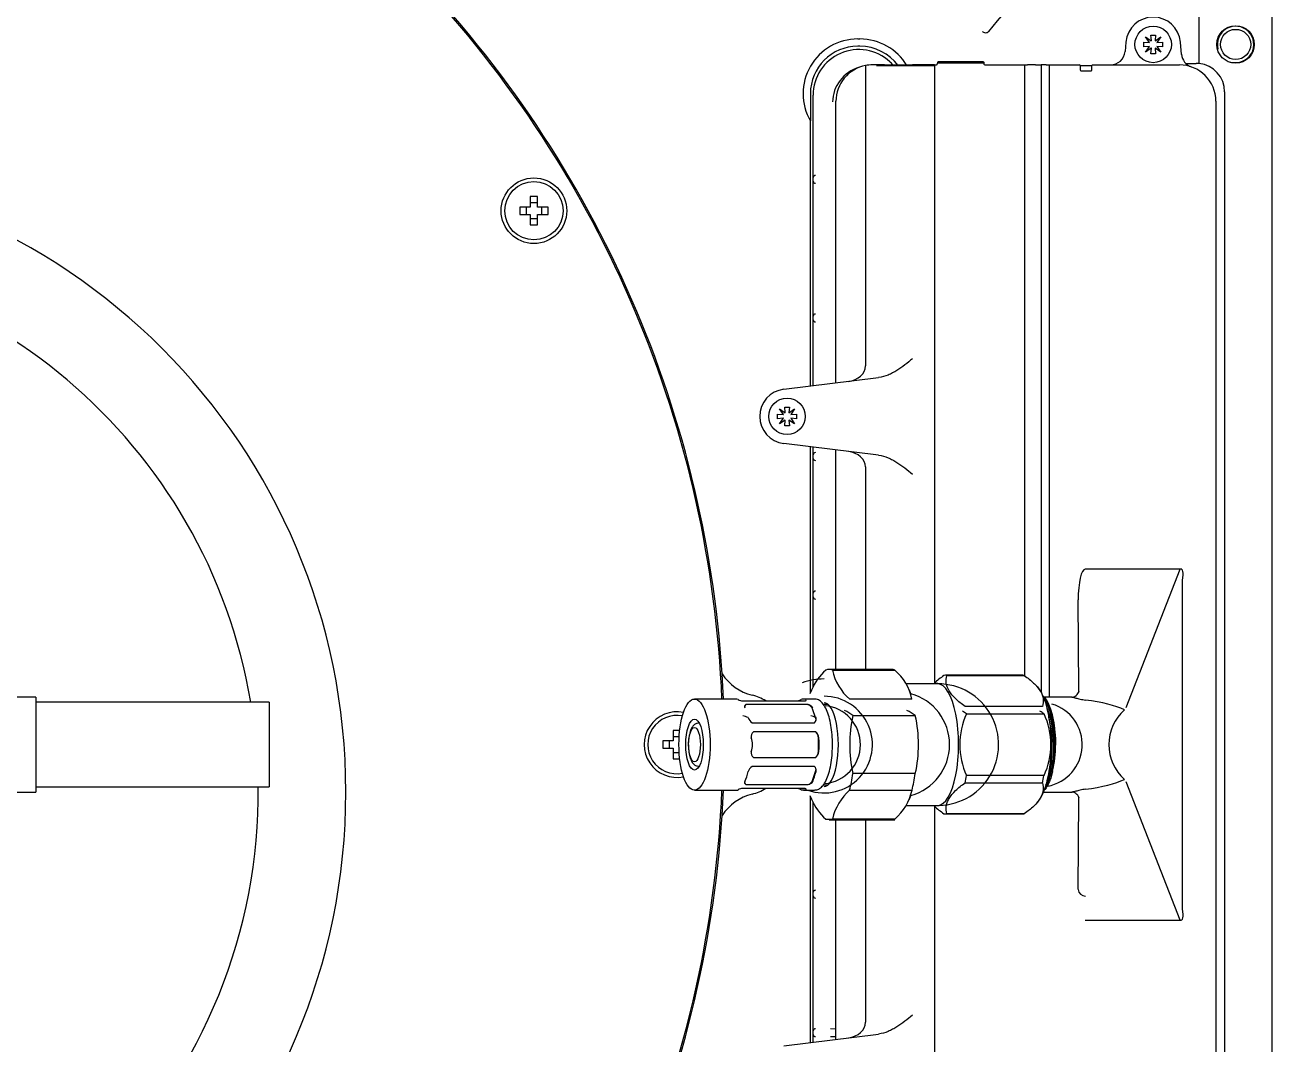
# Model space of a CAD drawing. Header units: millimetres. Extents: x -60 to 7633, y -2614 to 2146.
# Drawn here: x 6994.8 to 7165.8, y -2403.3 to -2263.6 of the extents above; entities that cross this region are included whole.
import ezdxf

# ---------------------------------------------------------------- set-up
doc = ezdxf.new("R2010")
doc.units = ezdxf.units.MM
doc.layers.get('0').update_dxf_attribs({"color": 250})

msp = doc.modelspace()

# ---------------------------------------------------------------- linework, layer by layer
at = {"linetype": 'Continuous'}
for p, q in [((7165.8, -2551.78), (7165.8, -2172.78)), ((7155.8, -2268.9), (7155.8, -2260.38)), ((7109, -2265.53), (7109.3, -2265.53)), ((7149, -2266.02), (7148.46, -2265.25)), ((7148.46, -2265.25), (7149.24, -2265.78)), ((7149.25, -2265.76), (7149.18, -2264.99)), ((7149.18, -2264.99), (7149.82, -2264.99)), ((7149.82, -2264.99), (7149.76, -2265.76)), ((7149.76, -2265.78), (7150.54, -2265.25)), ((7150.54, -2265.25), (7150, -2266.02)), ((7109.3, -2266.53), (7109, -2266.53)), ((7145.77, -2265.95), (7145.65, -2267.26)), ((7148.21, -2266.61), (7148.21, -2265.96)), ((7148.21, -2265.96), (7148.98, -2266.03)), ((7148.98, -2266.54), (7148.21, -2266.61)), ((7148.46, -2267.32), (7149, -2266.54)), ((7149.24, -2266.78), (7148.46, -2267.32)), ((7148.98, -2266.03), (7149, -2266.02)), ((7149, -2266.54), (7148.98, -2266.54)), ((7149.18, -2267.58), (7149.25, -2266.8)), ((7149.24, -2265.78), (7149.25, -2265.76)), ((7149.25, -2266.8), (7149.24, -2266.78)), ((7149.76, -2265.76), (7149.76, -2265.78)), ((7150.54, -2267.32), (7149.76, -2266.78)), ((7149.76, -2266.78), (7149.76, -2266.8)), ((7149.76, -2266.8), (7149.82, -2267.58)), ((7150, -2266.02), (7150.02, -2266.03)), ((7150.02, -2266.54), (7150, -2266.54)), ((7150, -2266.54), (7150.54, -2267.32)), ((7150.02, -2266.03), (7150.8, -2265.96)), ((7150.8, -2266.61), (7150.02, -2266.54)), ((7150.8, -2265.96), (7150.8, -2266.61)), ((7153.38, -2267.64), (7153.24, -2265.95)), ((7110.07, -2269.17), (7110.07, -2310.35)), ((7112.68, -2269.08), (7111, -2269.08)), ((7111.58, -2269.17), (7119.5, -2269.17)), ((7112.68, -2269.08), (7116.51, -2269.08)), ((7119.5, -2269.08), (7116.51, -2269.08)), ((7119.5, -2269.08), (7119.8, -2269.08)), ((7119.5, -2269.08), (7119.5, -2353.87)), ((7119.9, -2268.88), (7119.9, -2268.98)), ((7119.91, -2268.77), (7119.91, -2268.85)), ((7120, -2268.78), (7126.2, -2268.78)), ((7126.21, -2268.67), (7120.01, -2268.67)), ((7126.3, -2268.88), (7126.3, -2268.98)), ((7126.31, -2269.01), (7126.31, -2268.77)), ((7126.4, -2269.08), (7131.92, -2269.08)), ((7131.92, -2352.88), (7131.92, -2269.08)), ((7131.92, -2269.08), (7132.28, -2269.08)), ((7133.38, -2269.08), (7132.28, -2269.08)), ((7133.38, -2269.08), (7134.16, -2269.08)), ((7134.16, -2269.08), (7134.16, -2355.12)), ((7134.83, -2269.08), (7134.16, -2269.08)), ((7134.83, -2269.08), (7135.26, -2269.08)), ((7135.26, -2269.08), (7139.4, -2269.08)), ((7135.26, -2269.08), (7135.26, -2355.78)), ((7139.5, -2269.17), (7141.1, -2269.17)), ((7141.2, -2269.08), (7153.1, -2269.08)), ((7149.82, -2267.58), (7149.18, -2267.58)), ((7153.97, -2268.88), (7155.4, -2268.88)), ((7139.5, -2269.18), (7139.5, -2269.78)), ((7139.6, -2269.88), (7141, -2269.88)), ((7141.1, -2269.78), (7141.1, -2269.18)), ((7102.5, -2273.03), (7102.5, -2276.77)), ((7102.88, -2284.53), (7102.88, -2273.23)), ((7106, -2312.68), (7106, -2274.08)), ((7158.1, -2274.08), (7158.1, -2450.48)), ((7159.3, -2272.78), (7159.3, -2451.78)), ((7102.5, -2313.11), (7102.5, -2276.77)), ((7102.88, -2284.56), (7102.88, -2284.53)), ((7102.88, -2285), (7102.88, -2284.56)), ((7102.88, -2285.03), (7102.88, -2285)), ((7102.88, -2303.53), (7102.88, -2285.03)), ((7065.09, -2287.13), (7064.09, -2287.13)), ((7064.09, -2287.13), (7064.09, -2288.58)), ((7065.09, -2288.58), (7065.09, -2287.13)), ((7062.64, -2288.58), (7062.64, -2289.58)), ((7064.09, -2288.58), (7062.64, -2288.58)), ((7062.64, -2289.58), (7064.09, -2289.58)), ((7063.51, -2288.58), (7063.51, -2289.58)), ((7065.09, -2288), (7064.09, -2288)), ((7064.09, -2289.58), (7064.09, -2291.03)), ((7066.54, -2288.58), (7065.09, -2288.58)), ((7065.09, -2289.58), (7066.54, -2289.58)), ((7065.09, -2291.03), (7065.09, -2289.58)), ((7065.66, -2289.58), (7065.66, -2288.58)), ((7066.54, -2289.58), (7066.54, -2288.58)), ((7064.09, -2290.16), (7065.09, -2290.16)), ((7064.09, -2291.03), (7065.09, -2291.03)), ((7102.88, -2303.56), (7102.88, -2303.53)), ((7102.88, -2304), (7102.88, -2303.56)), ((7102.88, -2304.03), (7102.88, -2304)), ((7102.88, -2313.06), (7102.88, -2304.03)), ((7098.84, -2313.56), (7111.86, -2311.96)), ((7098.01, -2317.61), (7098.01, -2316.96)), ((7098.01, -2316.96), (7098.78, -2317.03)), ((7098.8, -2317.02), (7098.26, -2316.25)), ((7098.26, -2316.25), (7099.04, -2316.78)), ((7098.78, -2317.03), (7098.8, -2317.02)), ((7099.05, -2316.76), (7098.98, -2315.99)), ((7098.98, -2315.99), (7099.62, -2315.99)), ((7099.04, -2316.78), (7099.05, -2316.76)), ((7099.62, -2315.99), (7099.56, -2316.76)), ((7099.56, -2316.78), (7100.34, -2316.25)), ((7099.56, -2316.76), (7099.56, -2316.78)), ((7100.34, -2316.25), (7099.8, -2317.02)), ((7099.8, -2317.02), (7099.82, -2317.03)), ((7099.82, -2317.03), (7100.6, -2316.96)), ((7100.6, -2316.96), (7100.6, -2317.61)), ((7098.78, -2317.54), (7098.01, -2317.61)), ((7098.26, -2318.32), (7098.8, -2317.54)), ((7099.04, -2317.78), (7098.26, -2318.32)), ((7098.8, -2317.54), (7098.78, -2317.54)), ((7098.98, -2318.58), (7099.05, -2317.8)), ((7099.62, -2318.58), (7098.98, -2318.58)), ((7099.05, -2317.8), (7099.04, -2317.78)), ((7100.34, -2318.32), (7099.56, -2317.78)), ((7099.56, -2317.78), (7099.56, -2317.8)), ((7099.56, -2317.8), (7099.62, -2318.58)), ((7099.82, -2317.54), (7099.8, -2317.54)), ((7099.8, -2317.54), (7100.34, -2318.32)), ((7100.6, -2317.61), (7099.82, -2317.54)), ((7111.86, -2322.6), (7098.84, -2321)), ((7102.5, -2355.13), (7102.5, -2321.45)), ((7102.88, -2322.53), (7102.88, -2321.5)), ((7106, -2351.98), (7106, -2321.88)), ((7102.88, -2322.56), (7102.88, -2322.53)), ((7102.88, -2323), (7102.88, -2322.56)), ((7102.88, -2323.03), (7102.88, -2323)), ((7102.88, -2341.53), (7102.88, -2323.03)), ((7110.07, -2324.21), (7110.07, -2351.98)), ((7153.21, -2338.21), (7140.19, -2338.21)), ((7145.78, -2357.2), (7153.21, -2338.21)), ((7153.53, -2384.8), (7153.53, -2339.76)), ((7102.88, -2341.56), (7102.88, -2341.53)), ((7102.88, -2342), (7102.88, -2341.56)), ((7102.88, -2342.03), (7102.88, -2342)), ((7102.88, -2354.4), (7102.88, -2342.03)), ((7139.32, -2354.79), (7139.22, -2342.44)), ((7113.63, -2351.98), (7105.08, -2351.98)), ((7105.52, -2352.06), (7114.07, -2352.06)), ((7131.62, -2352.78), (7121.01, -2352.78)), ((7121.2, -2352.8), (7131.82, -2352.8)), ((7118.56, -2353.95), (7115.57, -2353.95)), ((7119.97, -2353.95), (7118.56, -2353.95)), ((7133.7, -2354.46), (7133.52, -2354.25)), ((6996.3, -2355.78), (6993.3, -2355.78)), ((6996.3, -2355.78), (6996.3, -2368.78)), ((7092.25, -2356.03), (7086.61, -2356.03)), ((7093.23, -2356.28), (7101.78, -2356.28)), ((7103.06, -2356.03), (7101.55, -2356.03)), ((7102.64, -2354.81), (7102.43, -2355.3)), ((7116.43, -2356.04), (7107.88, -2356.04)), ((7116.27, -2355.3), (7116.07, -2354.81)), ((7134.62, -2355.83), (7134.56, -2355.76)), ((7138.38, -2355.78), (7134.58, -2355.78)), ((7028.3, -2356.48), (6996.3, -2356.48)), ((7028.3, -2356.48), (7028.3, -2368.08)), ((7102.21, -2356.8), (7093.65, -2356.8)), ((7103.24, -2358.71), (7102.78, -2357.37)), ((7104.95, -2356.78), (7104.26, -2356.78)), ((7134.33, -2357.04), (7123.72, -2357.04)), ((7123.91, -2358.04), (7134.53, -2358.04)), ((7087.26, -2359.34), (7086.98, -2359.38)), ((7094.5, -2359.28), (7103.05, -2359.28)), ((7108.33, -2358.3), (7116.88, -2358.3)), ((7084.58, -2360.33), (7083.7, -2360.33)), ((7083.7, -2360.33), (7083.7, -2361.78)), ((7084.51, -2361.2), (7083.7, -2361.2)), ((7103.23, -2360.53), (7094.68, -2360.53)), ((7103.61, -2363.23), (7103.61, -2361.33)), ((7082.25, -2361.78), (7082.25, -2362.78)), ((7083.7, -2361.78), (7082.25, -2361.78)), ((7082.25, -2362.78), (7083.7, -2362.78)), ((7083.12, -2361.78), (7083.12, -2362.78)), ((7083.7, -2362.78), (7083.7, -2364.23)), ((7083.7, -2363.36), (7084.51, -2363.36)), ((7083.7, -2364.23), (7084.58, -2364.23)), ((7094.68, -2364.03), (7103.23, -2364.03)), ((7086.98, -2365.18), (7087.26, -2365.22)), ((7103.05, -2365.29), (7094.5, -2365.29)), ((7102.78, -2367.2), (7103.24, -2365.85)), ((7116.88, -2366.26), (7108.33, -2366.26)), ((7134.53, -2366.52), (7123.91, -2366.52)), ((7135.54, -2365.98), (7135.54, -2365.98)), ((7135.7, -2365.95), (7135.7, -2365.95)), ((6996.3, -2368.08), (7028.3, -2368.08)), ((7101.78, -2368.28), (7093.23, -2368.28)), ((7093.65, -2367.76), (7102.21, -2367.76)), ((7104.29, -2367.78), (7104.95, -2367.78)), ((7123.72, -2367.52), (7134.33, -2367.52)), ((7134.8, -2367.86), (7134.98, -2367.44)), ((7153.21, -2386.36), (7145.78, -2367.36)), ((6993.3, -2368.78), (6996.3, -2368.78)), ((7086.61, -2368.53), (7092.25, -2368.53)), ((7101.55, -2368.53), (7103.06, -2368.53)), ((7102.43, -2369.27), (7102.64, -2369.76)), ((7102.5, -2403.11), (7102.5, -2369.43)), ((7107.88, -2368.52), (7116.43, -2368.52)), ((7116.07, -2369.76), (7116.27, -2369.27)), ((7134.48, -2368.78), (7138.37, -2368.78)), ((7139.22, -2382.12), (7139.32, -2369.77)), ((7102.88, -2382.53), (7102.88, -2370.19)), ((7115.57, -2370.61), (7118.56, -2370.61)), ((7118.56, -2370.61), (7119.97, -2370.61)), ((7119.5, -2370.68), (7119.5, -2455.48)), ((7131.82, -2371.76), (7121.2, -2371.76)), ((7133.54, -2370.29), (7133.7, -2370.11)), ((7105.08, -2372.58), (7113.63, -2372.58)), ((7114.07, -2372.5), (7105.52, -2372.5)), ((7106, -2402.68), (7106, -2372.58)), ((7110.07, -2372.58), (7110.07, -2400.35)), ((7121.01, -2371.78), (7131.62, -2371.78)), ((7102.88, -2382.56), (7102.88, -2382.53)), ((7102.88, -2383), (7102.88, -2382.56)), ((7102.88, -2383.03), (7102.88, -2383)), ((7102.88, -2401.53), (7102.88, -2383.03)), ((7140.19, -2386.36), (7153.21, -2386.36)), ((7098.84, -2403.56), (7111.86, -2401.96)), ((7102.88, -2401.56), (7102.88, -2401.53)), ((7102.88, -2402), (7102.88, -2401.56)), ((7102.88, -2402.03), (7102.88, -2402)), ((7102.88, -2403.06), (7102.88, -2402.03)), ((7105.89, -2401.28), (7105.27, -2401.24)), ((7105.27, -2402.32), (7105.89, -2402.29))]:
    msp.add_line(p, q, dxfattribs=at)
for centre, radius in [((7149.5, -2266.28), 2.5), ((7160.8, -2266.28), 2.57), ((7160.8, -2266.28), 2.07), ((7064.59, -2289.08), 4.5), ((7064.59, -2289.08), 4), ((7099.3, -2317.28), 2.5)]:
    msp.add_circle(centre, radius, dxfattribs=at)
for centre, radius, start, end in [((7148.35, -2280.15), 26.51, 111.6021, 143.8725), ((6937.8, -2362.28), 152.7, 2.3458, 43.4422), ((6937.8, -2362.28), 152.9, 2.3427, 43.3713), ((7149.5, -2266.28), 3.75, 5, 175), ((7160.8, -2266.28), 2.5, 255, 195), ((7109, -2273.03), 7.5, 90, 209.9264), ((7109.3, -2273.03), 7.5, 31.0243, 90), ((7109, -2273.03), 6.5, 90, 180), ((7109.13, -2273.23), 6.25, 47.1974, 180), ((7109.3, -2273.03), 6.5, 36.4908, 90), ((7143.66, -2267.08), 2, 270, 355), ((7111, -2274.08), 5, 100.7552, 180), ((7111, -2274.08), 5, 90, 100.7552), ((7109.13, -2273.23), 6.25, 41.4005, 47.1974), ((7119.8, -2268.98), 0.1, 270, 0), ((7120, -2268.88), 0.1, 90, 180), ((7120.01, -2268.77), 0.1, 90, 180), ((7126.2, -2268.88), 0.1, 0, 90), ((7126.21, -2268.77), 0.1, 0, 90), ((7126.4, -2268.98), 0.1, 180, 270), ((7139.4, -2269.18), 0.1, 0, 90), ((7141.2, -2269.18), 0.1, 90, 180), ((7153.1, -2274.08), 5, 0, 90), ((7155.38, -2267.46), 2, 185, 251.0326), ((7155.4, -2272.78), 3.9, 84.1132, 90), ((7155.4, -2272.78), 3.9, 0, 84.1132), ((7139.6, -2269.78), 0.1, 180, 270), ((7141, -2269.78), 0.1, 270, 0), ((6952.8, -2368.78), 86, 270, 90), ((6952.8, -2368.78), 74, 9.5679, 90), ((7099.3, -2317.28), 3.75, 97, 263), ((7096.22, -2348.71), 7, 213.6483, 255.8631), ((7109.27, -2357.5), 7.14, 130.4632, 157.9637), ((7112.52, -2350.61), 7.14, 191.7479, 229.5368), ((7109.44, -2357.5), 7.14, 11.7479, 49.5368), ((7093.75, -2353.08), 3.25, 248.7731, 260.6767), ((7092.8, -2362.28), 7, 58.9973, 75.8631), ((7100.05, -2353.08), 3.25, 279.3233, 291.2269), ((7138.35, -2354.83), 0.95, 271.9538, 321.6404), ((7084.2, -2362.28), 4.5, 78.4978, 281.5022), ((7133.07, -2362.28), 10.09, 155.1388, 204.8612), ((7125.38, -2362.28), 10.09, 335.1388, 24.8612), ((7084.2, -2362.28), 4, 79.196, 280.804), ((7095.13, -2358.25), 1.2, 196.1674, 238.4294), ((7102.62, -2358.75), 0.68, 309.6115, 14.277), ((7126.42, -2362.28), 18.53, 167.5939, 192.4061), ((7098.79, -2362.28), 18.53, 347.5939, 12.4061), ((7095.34, -2361.25), 0.975, 132.3355, 184.6544), ((7102.6, -2361.4), 1.07, 3.451, 53.7898), ((7119.08, -2362.18), 16.89, 347.0103, 359.4731), ((7119.79, -2362.23), 16.34, 346.8467, 359.6365), ((7095.35, -2363.3), 0.992, 175.8094, 227.2008), ((7102.59, -2363.16), 1.08, 306.322, 356.4372), ((7095.15, -2366.33), 1.23, 122.0182, 163.385), ((7102.62, -2365.81), 0.678, 345.6488, 50.4627), ((6952.8, -2368.78), 74, 270, 0.542), ((7093.82, -2371.73), 3.5, 99.7595, 110.7908), ((7092.8, -2362.28), 7, 284.1369, 301.0027), ((7099.99, -2371.73), 3.5, 69.2092, 80.2405), ((6937.8, -2362.28), 152.7, 316.5578, 357.6542), ((6937.8, -2362.28), 152.9, 316.6287, 357.6573), ((7096.22, -2375.86), 7, 104.1369, 146.3517), ((7109.6, -2366.87), 7.51, 202.4784, 228.5814), ((7112.85, -2374.15), 7.51, 131.4186, 167.2967), ((7109.11, -2366.87), 7.51, 311.4186, 347.2967), ((7138.36, -2369.68), 0.894, 40.655, 89.6455)]:
    msp.add_arc(centre, radius, start, end, dxfattribs=at)
for centre, major_axis, ratio, start_param, end_param in [((7110.86, -2274.17), (5.31, 0), 0.942018, 1.885581, 3.141593), ((7103.18, -2284.53), (0.3, 0), 0.965547, 1.570796, 3.141593), ((7103.18, -2285.03), (-0.3, 0), 0.965547, 0, 1.570796), ((7103.18, -2303.53), (0.3, 0), 0.965547, 1.570796, 3.141593), ((7103.18, -2304.03), (-0.3, 0), 0.965547, 0, 1.570796), ((7107.46, -2310.49), (2.6, 0.32), 0.76367, 4.712389, 6.189692), ((7107.46, -2324.08), (2.6, -0.32), 0.76367, 0.093493, 1.570796), ((7103.18, -2322.53), (0.3, 0), 0.965547, 1.570796, 3.141593), ((7103.18, -2323.03), (-0.3, 0), 0.965547, 0, 1.570796), ((7140.22, -2342.52), (0.04, -4.31), 0.232023, 3.138153, 4.693131), ((7151.69, -2342.52), (-1.68, -4.31), 0.216317, 2.347284, 3.296201), ((7103.18, -2341.53), (0.3, 0), 0.965547, 1.570796, 3.141593), ((7103.18, -2342.03), (-0.3, 0), 0.965547, 0, 1.570796), ((7105.08, -2362.28), (0, -10.3), 0.34202, 3.014722, 3.268463), ((7113.63, -2362.28), (0, -10.3), 0.34202, 3.014722, 3.141593), ((7121.01, -2362.28), (0, -9.5), 0.34202, 3.080949, 3.202237), ((7131.62, -2362.28), (0, -9.5), 0.34202, 3.080949, 3.141593), ((7104.37, -2362.28), (0, 9), 1, 0, 0.340574), ((7119.97, -2362.28), (0, 8.4), 1, 0, 0.044404), ((7119.97, -2362.28), (0, 8.34), 1, 3.097189, 6.283185), ((7119.97, -2362.28), (0, -8.33), 0.34202, 0, 3.141593), ((7132.66, -2362.28), (0, -8.4), 0.34202, 0.372527, 2.769066), ((7092.25, -2362.28), (0, -6.25), 0.34202, 2.989001, 3.141593), ((7101.55, -2362.28), (0, -6.25), 0.34202, 2.989001, 3.294184), ((7104.37, -2362.28), (0, 6.63), 1, 2.801018, 6.283185), ((7114.33, -2362.28), (0, 7.25), 1, 3.412524, 6.012254), ((7133.76, -2362.28), (0, -6.93), 0.34202, 1.56283, 2.837846), ((7133.79, -2362.28), (0, -6.7), 0.34202, 0.990964, 2.735563), ((7138.32, -2354.79), (-0.936, 0.351), 0.998765, 2.813811, 3.500506), ((7123.83, -2362.28), (23.62, 2.82), 0.248008, 0.3744, 0.775306), ((7094.41, -2357.37), (0.946, -0.324), 0.664463, 2.689661, 3.141593), ((7101.84, -2357.37), (0.946, -0.324), 0.664463, 0.475363, 1.402659), ((7104.37, -2362.28), (0, -5.75), 0.34202, 0, 3.141593), ((7104, -2362.28), (0, 5.36), 1, 3.226145, 6.187155), ((7105.08, -2362.28), (0, 5.14), 1, -0.684655, -0.422411), ((7113.63, -2362.28), (0, 5.14), 1, -0.684655, -0.422411), ((7121.01, -2362.28), (0, 5.14), 1, -0.600742, -0.477339), ((7131.62, -2362.28), (0, 5.14), 1, -0.600742, -0.477339), ((7133.79, -2362.28), (0, -6.86), 0.34202, 1.56283, 2.575375), ((7133.97, -2362.28), (0, 5.8), 1, 3.326695, 5.99461), ((7150.14, -2362.28), (6.73, 0), 0.966019, 2.318817, 3.964368), ((7092.25, -2362.28), (0, 4.08), 1, -0.436354, -0.245774), ((7101.55, -2362.28), (0, 4.08), 1, -0.436354, -0.245774), ((7102.3, -2358.71), (-0.946, 0.324), 0.664463, 3.141593, 3.616956), ((7092.25, -2362.28), (0, 2.32), 1, 4.289832, 5.134946), ((7102.67, -2361.33), (0, -1), 0.939693, 1.570796, 2.498092), ((7101.55, -2362.28), (0, -6.25), 0.34202, 1.418205, 1.723388), ((7136.04, -2362.34), (-0.1, 0.0015), 0.041871, 0.87327, 3.390231), ((7102.67, -2363.23), (0, -1), 0.939693, 0.643501, 1.570796), ((7092.25, -2362.28), (0, -6.25), 0.34202, 0.632807, 0.93799), ((7101.55, -2362.28), (0, -6.25), 0.34202, 0.632807, 0.93799), ((7102.3, -2365.85), (-0.946, -0.324), 0.664463, 2.666229, 3.141593), ((7105.08, -2362.28), (0, -10.3), 0.34202, 0.920327, 1.174068), ((7113.63, -2362.28), (0, -10.3), 0.34202, 0.920327, 1.174068), ((7121.01, -2362.28), (0, -9.5), 0.34202, 0.986554, 1.107842), ((7131.62, -2362.28), (0, -9.5), 0.34202, 0.986554, 1.107842), ((7094.41, -2367.2), (0.946, 0.324), 0.664463, 3.141593, 3.593525), ((7101.84, -2367.2), (0.946, 0.324), 0.664463, 4.880527, 5.807822), ((7123.83, -2362.28), (23.62, -2.82), 0.248008, -0.775306, -0.3744), ((7092.25, -2362.28), (0, 6.25), 1, 3.141593, 3.194142), ((7101.55, -2362.28), (0, 6.19), 1, 3.089043, 3.194142), ((7138.32, -2369.77), (-0.936, -0.351), 0.998765, 2.78268, 3.543902), ((7121.01, -2362.28), (0, 9.48), 1, 3.120829, 3.162357), ((7105.08, -2362.28), (0, 10.23), 1, 3.097994, 3.185192), ((7113.63, -2362.28), (0, 10.3), 1, 3.141593, 3.185192), ((7131.62, -2362.28), (0, 9.5), 1, 3.141593, 3.162357), ((7103.18, -2382.53), (0.3, 0), 0.965547, 1.570796, 3.141593), ((7103.18, -2383.03), (-0.3, 0), 0.965547, 0, 1.570796), ((7140.22, -2382.05), (0, 1), 1, 1.645477, 3.134252), ((7151.69, -2382.05), (-1.68, 4.31), 0.216317, 2.986984, 3.935902), ((7107.46, -2400.49), (2.6, 0.32), 0.76367, 4.712389, 6.189692), ((7103.18, -2401.53), (0.3, 0), 0.965547, 1.570796, 3.141593), ((7103.18, -2402.03), (-0.3, 0), 0.965547, 0, 1.570796)]:
    msp.add_ellipse(centre, major_axis=major_axis, ratio=ratio, start_param=start_param, end_param=end_param, dxfattribs=at)
for major_axis in [(0, 6.25), (0, -3.5), (0, 2.35)]:
    msp.add_ellipse((7086.61, -2362.28), major_axis=major_axis, ratio=0.34202, dxfattribs=at)
for points, knots in [([(7126.93, -2264.52), (7126.89, -2264.58), (7126.83, -2264.64), (7126.68, -2264.7), (7126.61, -2264.72), (7126.37, -2264.71), (7126.22, -2264.63), (7126.12, -2264.5)], [0, 0, 0, 0, 0.25, 0.25, 0.5, 0.5, 1, 1, 1, 1]), ([(7116.51, -2309.38), (7115.81, -2309.94), (7115.12, -2310.51), (7114.17, -2311.1), (7113.97, -2311.21), (7113.57, -2311.42), (7113.37, -2311.52), (7112.74, -2311.78), (7112.31, -2311.91), (7111.86, -2311.96)], [0, 0, 0, 0, 0.5, 0.5, 0.625, 0.625, 0.75, 0.75, 1, 1, 1, 1]), ([(7111.86, -2322.6), (7112.31, -2322.66), (7112.74, -2322.78), (7113.37, -2323.04), (7113.57, -2323.14), (7113.97, -2323.35), (7114.17, -2323.46), (7115.12, -2324.06), (7115.81, -2324.62), (7116.51, -2325.19)], [0, 0, 0, 0, 0.25, 0.25, 0.375, 0.375, 0.5, 0.5, 1, 1, 1, 1]), ([(7120.81, -2352.8), (7120.33, -2353.14), (7119.89, -2353.48), (7119.5, -2353.84), (7119.49, -2353.86), (7119.48, -2353.87)], [0, 0, 0, 0, 0.25, 0.25, 0.2585828, 0.2585828, 0.2585828, 0.2585828]), ([(7123.72, -2357.04), (7123.23, -2356.71), (7122.8, -2356.36), (7122.24, -2355.83), (7122.07, -2355.65), (7121.76, -2355.29), (7121.63, -2355.11), (7121.3, -2354.55), (7121.18, -2354.19), (7121.09, -2353.49), (7121.12, -2353.14), (7121.2, -2352.8)], [0, 0, 0, 0, 0.25, 0.25, 0.375, 0.375, 0.5, 0.5, 0.75, 0.75, 1, 1, 1, 1]), ([(7131.82, -2352.8), (7132.3, -2353.14), (7132.74, -2353.48), (7133.3, -2354.01), (7133.47, -2354.19), (7133.77, -2354.55), (7133.91, -2354.74), (7134.24, -2355.29), (7134.36, -2355.65), (7134.45, -2356.36), (7134.42, -2356.7), (7134.33, -2357.04)], [0, 0, 0, 0, 0.25, 0.25, 0.375, 0.375, 0.5, 0.5, 0.75, 0.75, 1, 1, 1, 1]), ([(7101.78, -2356.28), (7101.82, -2356.27), (7101.85, -2356.25), (7101.91, -2356.22), (7101.92, -2356.21), (7101.94, -2356.18), (7101.94, -2356.17), (7101.94, -2356.17)], [0, 0, 0, 0, 0.25, 0.25, 0.5, 0.5, 0.625951, 0.625951, 0.625951, 0.625951]), ([(7105.52, -2362.28), (7105.52, -2362.02), (7105.51, -2361.38), (7105.42, -2360.24), (7105.21, -2359.02), (7104.91, -2357.93), (7104.51, -2357.04), (7104.05, -2356.43), (7103.53, -2356.07), (7103.21, -2356.06), (7103.05, -2356.06)], [0, 0, 0, 0, 0.0743, 0.216223, 0.358768, 0.502375, 0.648164, 0.798105, 0.916723, 1, 1, 1, 1]), ([(7135.97, -2362.34), (7135.97, -2361.15), (7135.85, -2359.94), (7135.43, -2357.84), (7135.13, -2356.94), (7134.66, -2356.11), (7134.55, -2355.95), (7134.43, -2355.8)], [0, 0, 0, 0, 0.125, 0.125, 0.25, 0.25, 0.2872827, 0.2872827, 0.2872827, 0.2872827]), ([(7134.52, -2355.72), (7134.66, -2355.87), (7134.79, -2356.06), (7135.28, -2356.93), (7135.58, -2357.83), (7136, -2359.93), (7136.12, -2361.13), (7136.13, -2362.34)], [0.7068493, 0.7068493, 0.7068493, 0.7068493, 0.75, 0.75, 0.875, 0.875, 1, 1, 1, 1]), ([(7138.36, -2355.78), (7138.36, -2355.78), (7138.36, -2355.78), (7138.39, -2355.78), (7138.42, -2355.79), (7138.56, -2355.81), (7138.7, -2355.85), (7139.05, -2355.93), (7139.25, -2355.98), (7139.59, -2356.06), (7139.71, -2356.09), (7139.96, -2356.13), (7140.08, -2356.15), (7140.21, -2356.17)], [0.1069962, 0.1069962, 0.1069962, 0.1069962, 0.125, 0.125, 0.25, 0.25, 0.5, 0.5, 0.75, 0.75, 0.875, 0.875, 1, 1, 1, 1]), ([(7139.3, -2354.98), (7139.3, -2354.98), (7139.3, -2355), (7139.28, -2355.07), (7139.26, -2355.12), (7139.26, -2355.14)], [0.3006557, 0.3006557, 0.3006557, 0.3006557, 0.6602987, 0.9115641, 1, 1, 1, 1]), ([(7093.65, -2356.8), (7093.61, -2356.83), (7093.57, -2356.85), (7093.52, -2356.91), (7093.5, -2356.95), (7093.46, -2357.06), (7093.47, -2357.15), (7093.52, -2357.24)], [0, 0, 0, 0, 0.25, 0.25, 0.5, 0.5, 1, 1, 1, 1]), ([(7102.82, -2357.24), (7102.8, -2357.19), (7102.77, -2357.15), (7102.69, -2357.06), (7102.64, -2357.02), (7102.48, -2356.91), (7102.35, -2356.85), (7102.21, -2356.8)], [0, 0, 0, 0, 0.25, 0.25, 0.5, 0.5, 1, 1, 1, 1]), ([(7134.97, -2357.34), (7135.36, -2358.32), (7135.64, -2359.62), (7135.91, -2362.72), (7135.82, -2364.54), (7135.54, -2365.98)], [0.97144708, 0.97144708, 0.97144708, 0.97144708, 0.984375, 0.984375, 1, 1, 1, 1]), ([(7086.99, -2359.4), (7086.96, -2359.4), (7086.8, -2359.39), (7086.51, -2359.58), (7086.22, -2359.93), (7085.98, -2360.5), (7085.81, -2361.28), (7085.74, -2362.01), (7085.77, -2362.37), (7085.77, -2362.45)], [0, 0, 0, 0, 0.033971, 0.166682, 0.31742, 0.514891, 0.734866, 0.946714, 1, 1, 1, 1]), ([(7134.77, -2367.93), (7135.12, -2367.21), (7135.39, -2366.17), (7135.74, -2363.35), (7135.71, -2361.46), (7135.38, -2359.36), (7135.29, -2358.91), (7135.18, -2358.49)], [0.03524408, 0.03524408, 0.03524408, 0.03524408, 0.046875, 0.046875, 0.0625, 0.0625, 0.06700707, 0.06700707, 0.06700707, 0.06700707]), ([(7135.45, -2360.6), (7135.56, -2361.63), (7135.58, -2362.72), (7135.45, -2365.34), (7135.19, -2366.81), (7134.8, -2367.86)], [0.94320172, 0.94320172, 0.94320172, 0.94320172, 0.953125, 0.953125, 0.9682302, 0.9682302, 0.9682302, 0.9682302]), ([(7085.77, -2362.45), (7085.78, -2362.7), (7085.8, -2363.2), (7085.95, -2363.97), (7086.2, -2364.61), (7086.51, -2364.99), (7086.83, -2365.2), (7086.98, -2365.18), (7086.98, -2365.18)], [0, 0, 0, 0, 0.170377, 0.400736, 0.63876, 0.835478, 0.994471, 1, 1, 1, 1]), ([(7103.12, -2368.5), (7103.21, -2368.5), (7103.48, -2368.51), (7103.92, -2368.23), (7104.37, -2367.73), (7104.78, -2366.97), (7105.12, -2365.95), (7105.36, -2364.75), (7105.5, -2363.48), (7105.52, -2362.7), (7105.52, -2362.28)], [0, 0, 0, 0, 0.050481, 0.167942, 0.292356, 0.436501, 0.585899, 0.732545, 0.877487, 1, 1, 1, 1]), ([(7135.7, -2365.95), (7135.69, -2366.02), (7135.67, -2366.08), (7135.66, -2366.14), (7135.59, -2366.39), (7135.52, -2366.63), (7135.45, -2366.86), (7135.38, -2367.08), (7135.3, -2367.29), (7135.21, -2367.48), (7135.13, -2367.67), (7135.04, -2367.85), (7134.95, -2368.01), (7134.86, -2368.16), (7134.76, -2368.3), (7134.67, -2368.42), (7134.62, -2368.47), (7134.57, -2368.52), (7134.53, -2368.57)], [0, 0, 0, 0, 0.016119, 0.016119, 0.016119, 0.0808525, 0.0808525, 0.0808525, 0.1456049, 0.1456049, 0.1456049, 0.2103639, 0.2103639, 0.2103639, 0.2751304, 0.2751304, 0.2751304, 0.3051893, 0.3051893, 0.3051893, 0.3051893]), ([(7134.65, -2368.33), (7134.7, -2368.26), (7134.75, -2368.19), (7134.79, -2368.11), (7134.87, -2367.98), (7134.94, -2367.83), (7135.01, -2367.67), (7135.08, -2367.52), (7135.15, -2367.35), (7135.21, -2367.16), (7135.24, -2367.07), (7135.28, -2366.98), (7135.31, -2366.88), (7135.34, -2366.79), (7135.36, -2366.69), (7135.39, -2366.59), (7135.41, -2366.54), (7135.42, -2366.49), (7135.43, -2366.44), (7135.45, -2366.38), (7135.46, -2366.33), (7135.47, -2366.27), (7135.49, -2366.21), (7135.5, -2366.15), (7135.52, -2366.09), (7135.53, -2366.05), (7135.53, -2366.02), (7135.54, -2365.98)], [0.7504514, 0.7504514, 0.7504514, 0.7504514, 0.7831312, 0.7831312, 0.7831312, 0.8380906, 0.8380906, 0.8380906, 0.8930481, 0.8930481, 0.8930481, 0.9204562, 0.9204562, 0.9204562, 0.9478639, 0.9478639, 0.9478639, 0.9611338, 0.9611338, 0.9611338, 0.9754077, 0.9754077, 0.9754077, 0.9910769, 0.9910769, 0.9910769, 1, 1, 1, 1]), ([(7093.52, -2367.32), (7093.49, -2367.37), (7093.48, -2367.41), (7093.47, -2367.5), (7093.47, -2367.54), (7093.51, -2367.65), (7093.57, -2367.71), (7093.65, -2367.76)], [0, 0, 0, 0, 0.25, 0.25, 0.5, 0.5, 1, 1, 1, 1]), ([(7101.88, -2368.46), (7101.91, -2368.45), (7101.92, -2368.43), (7101.94, -2368.4), (7101.94, -2368.39), (7101.92, -2368.34), (7101.86, -2368.31), (7101.78, -2368.28)], [0, 0, 0, 0, 0.25, 0.25, 0.5, 0.5, 1, 1, 1, 1]), ([(7102.21, -2367.76), (7102.28, -2367.74), (7102.35, -2367.71), (7102.48, -2367.65), (7102.54, -2367.62), (7102.7, -2367.5), (7102.77, -2367.42), (7102.82, -2367.32)], [0, 0, 0, 0, 0.25, 0.25, 0.5, 0.5, 1, 1, 1, 1]), ([(7121.2, -2371.76), (7121.12, -2371.43), (7121.09, -2371.08), (7121.15, -2370.56), (7121.2, -2370.38), (7121.32, -2370.01), (7121.41, -2369.83), (7121.74, -2369.28), (7122.04, -2368.92), (7122.79, -2368.21), (7123.23, -2367.86), (7123.72, -2367.52)], [0, 0, 0, 0, 0.25, 0.25, 0.375, 0.375, 0.5, 0.5, 0.75, 0.75, 1, 1, 1, 1]), ([(7134.33, -2367.52), (7134.42, -2367.86), (7134.45, -2368.2), (7134.38, -2368.73), (7134.34, -2368.91), (7134.21, -2369.27), (7134.13, -2369.46), (7133.8, -2370.01), (7133.5, -2370.37), (7132.75, -2371.08), (7132.3, -2371.43), (7131.82, -2371.76)], [0, 0, 0, 0, 0.25, 0.25, 0.375, 0.375, 0.5, 0.5, 0.75, 0.75, 1, 1, 1, 1]), ([(7140.21, -2368.39), (7140.08, -2368.41), (7139.96, -2368.43), (7139.72, -2368.48), (7139.59, -2368.5), (7139.37, -2368.55), (7139.26, -2368.58), (7139.06, -2368.63), (7138.96, -2368.65), (7138.7, -2368.72), (7138.56, -2368.75), (7138.42, -2368.78), (7138.38, -2368.78), (7138.36, -2368.78)], [0, 0, 0, 0, 0.125, 0.125, 0.25, 0.25, 0.375, 0.375, 0.5, 0.5, 0.75, 0.75, 0.8927558, 0.8927558, 0.8927558, 0.8927558]), ([(7139.26, -2369.42), (7139.27, -2369.47), (7139.29, -2369.54), (7139.3, -2369.57), (7139.3, -2369.58), (7139.3, -2369.58)], [0, 0, 0, 0, 0.0850547, 0.159402, 0.2333916, 0.2333916, 0.2333916, 0.2333916]), ([(7119.4, -2370.62), (7119.43, -2370.65), (7119.47, -2370.69), (7119.88, -2371.08), (7120.33, -2371.43), (7120.81, -2371.76)], [0.7246073, 0.7246073, 0.7246073, 0.7246073, 0.75, 0.75, 1, 1, 1, 1]), ([(7116.51, -2399.38), (7115.81, -2399.94), (7115.12, -2400.51), (7114.17, -2401.1), (7113.97, -2401.21), (7113.57, -2401.42), (7113.37, -2401.52), (7112.74, -2401.78), (7112.31, -2401.91), (7111.86, -2401.96)], [0, 0, 0, 0, 0.5, 0.5, 0.625, 0.625, 0.75, 0.75, 1, 1, 1, 1])]:
    msp.add_open_spline(points, degree=3, knots=knots, dxfattribs=at)
msp.add_open_spline([(7101.93, -2356.15), (7101.93, -2356.13), (7101.91, -2356.12), (7101.88, -2356.1)], degree=3, dxfattribs=at)
msp.add_rational_spline([(7136.14, -2362.34), (7136.14, -2362.34), (7136.13, -2362.34)], [0.962289009643, 0.95829390765, 1], degree=2, dxfattribs=at)

doc.saveas('drawing.dxf')
